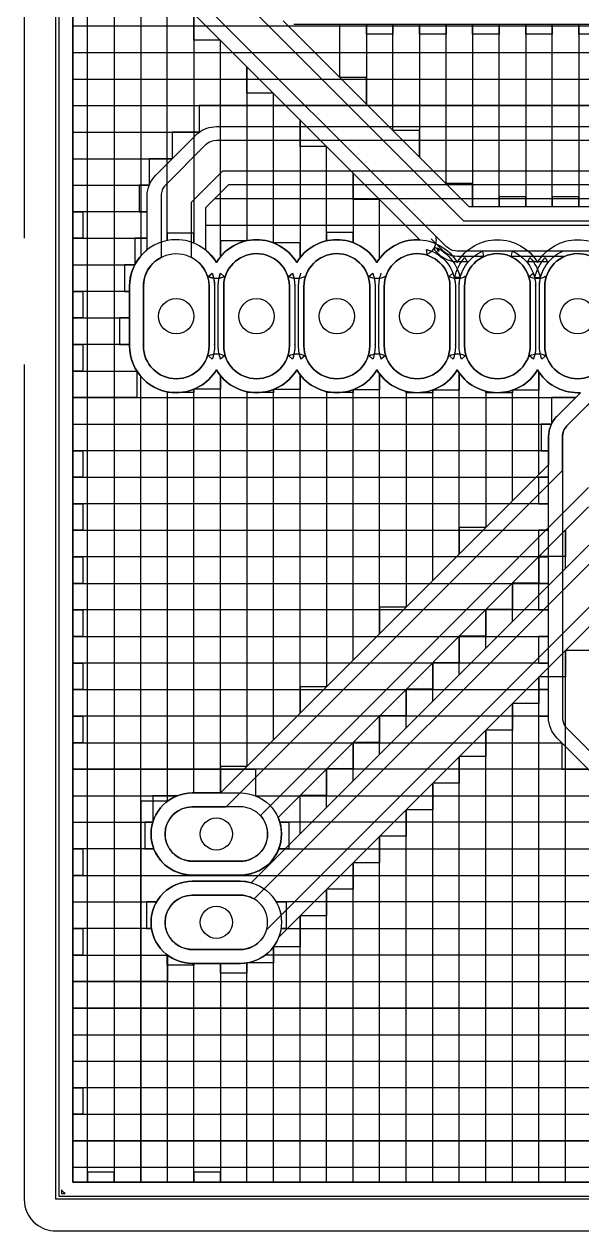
# Model space of a CAD drawing. Extents: x -29 to 3249, y -29 to 2286.
# Drawn here: x -29 to 665, y -29 to 1474 of the extents above; entities that cross this region are included whole.
import ezdxf

# ---------------------------------------------------------------- set-up
doc = ezdxf.new("R2010")
doc.units = 0
doc.header["$MEASUREMENT"] = 0
doc.layers.get('0').update_dxf_attribs({"linetype": 'CONTINUOUS'})
for name, color, linetype in [('BoardOutline', 7, 'CONTINUOUS'), ('CuttingOutside', 7, 'CONTINUOUS'), ('DrillPlated', 7, 'CONTINUOUS'), ('InsulateBottom', 7, 'CONTINUOUS'), ('InsulateTop', 7, 'CONTINUOUS')]:
    doc.layers.add(name, color=color, linetype=linetype)

# ---------------------------------------------------------------- blocks, each defined once
blk = doc.blocks.new('T2')
blk.add_circle((0, 0), 20)
blk.add_circle((0, 0), 20)
blk = doc.blocks.new('T3')
blk.add_circle((0, 0), 22)
blk.add_circle((0, 0), 22)

msp = doc.modelspace()

# ---------------------------------------------------------------- linework, layer by layer
at = {"layer": 'BoardOutline'}
msp.add_lwpolyline([(10.000001, 10.000001), (10.000001, 2247), (10.000001, 2247), (3209.199951, 2247), (3209.199951, 2247), (3209.199951, 10.000001), (3209.199951, 10.000001), (10.000001, 10.000001)], dxfattribs=at)
msp.add_lwpolyline([(10.000001, 10.000001), (10.000001, 2247), (10.000001, 2247), (3209.199951, 2247), (3209.199951, 2247), (3209.199951, 10.000001), (3209.199951, 10.000001), (10.000001, 10.000001)], dxfattribs=at)
at = {"layer": 'CuttingOutside'}
for points in [[(1530.885742, 2286.435059), (10.000001, 2286.417236), (10.000001, 2286.417236, 0.224434), (-20.433071, 2272.047119), (-20.433071, 2272.047119), (-20.433071, 2272.007813), (-20.433071, 2272.007813, 0.173802), (-29.409449, 2247.007813), (-29.409449, 2247.007813), (-29.429132, 1207.263794)], [(-29.426544, 1049.783447), (-29.409449, 10.000001), (-29.409449, 10.000001, 0.226114), (-14.842519, -20.590551), (-14.842519, -20.590551), (-14.76378, -20.629921), (-14.76378, -20.629921, 0.171791), (10.000001, -29.409449), (10.000001, -29.409449), (1530.885864, -29.429132)]]:
    msp.add_lwpolyline(points, format="xyb", dxfattribs=at)
at = {"layer": 'InsulateBottom'}
for points in [[(3205.511719, 2243.307129), (13.779527, 2243.307129), (13.779527, 2243.307129), (13.779527, 13.779527), (13.779527, 13.779527), (3205.511719, 13.779527), (3205.511719, 13.779527), (3205.511719, 2243.307129)], [(3188.189209, 2225.984375), (31.102364, 2225.984375), (31.102364, 2225.984375), (31.102364, 31.102364), (31.102364, 31.102364), (3188.189209, 31.102364), (3188.189209, 31.102364), (3188.189209, 2225.984375)], [(31.102364, 1471.653442), (920.472473, 1471.653442), (920.472473, 1471.653442), (887.40155, 1471.653442), (887.40155, 1471.653442), (887.40155, 1438.582764)], [(31.102364, 1438.582764), (887.40155, 1438.582764), (887.40155, 1438.582764), (854.33075, 1438.582764), (854.33075, 1438.582764), (854.33075, 1405.511841)], [(31.102364, 1405.511841), (854.33075, 1405.511841), (854.33075, 1405.511841), (820.66925, 1405.511841), (820.66925, 1405.511841), (820.66925, 1372.440918)], [(31.102364, 1372.440918), (820.66925, 1372.440918), (820.66925, 1372.440918), (188.779526, 1372.440918), (188.779526, 1372.440918), (188.779526, 1339.369995)], [(31.102364, 1339.369995), (188.779526, 1339.369995), (188.779526, 1339.369995), (155.118118, 1339.369995), (155.118118, 1339.369995), (155.118118, 1306.299194)], [(31.102364, 1306.299194), (155.118118, 1306.299194), (155.118118, 1306.299194), (126.377953, 1306.299194), (126.377953, 1306.299194), (126.377953, 1273.228394)], [(31.102364, 1273.228394), (126.377953, 1273.228394), (126.377953, 1273.228394), (113.779526, 1273.228394), (113.779526, 1273.228394), (113.779526, 1240.157471), (113.779526, 1240.157471), (123.818893, 1240.157471), (123.818893, 1240.157471), (31.102364, 1240.157471), (31.102364, 1240.157471), (43.700787, 1240.157471), (43.700787, 1240.157471), (43.700787, 1207.086548), (43.700787, 1207.086548), (31.102364, 1207.086548), (31.102364, 1207.086548), (123.818893, 1207.086548), (123.818893, 1207.086548), (108.267715, 1207.086548), (108.267715, 1207.086548), (108.267715, 1174.015747)], [(207.874023, 1256.692993), (912.204712, 1256.692993), (912.204712, 1256.692993), (870.86615, 1256.692993), (870.86615, 1256.692993), (870.86615, 1223.62207)], [(196.259842, 1223.62207), (870.86615, 1223.62207)], [(31.102364, 1174.015747), (108.267715, 1174.015747), (108.267715, 1174.015747), (95.669296, 1174.015747), (95.669296, 1174.015747), (95.669296, 1140.944824), (95.669296, 1140.944824), (101.771652, 1140.944824), (101.771652, 1140.944824), (31.102364, 1140.944824), (31.102364, 1140.944824), (43.700787, 1140.944824), (43.700787, 1140.944824), (43.700787, 1107.874023), (43.700787, 1107.874023), (31.102364, 1107.874023), (31.102364, 1107.874023), (101.771652, 1107.874023), (101.771652, 1107.874023), (89.173225, 1107.874023), (89.173225, 1107.874023), (89.173225, 1074.803101), (89.173225, 1074.803101), (101.771652, 1074.803101), (101.771652, 1074.803101), (31.102364, 1074.803101), (31.102364, 1074.803101), (43.700787, 1074.803101), (43.700787, 1074.803101), (43.700787, 1041.7323), (43.700787, 1041.7323), (31.102364, 1041.7323), (31.102364, 1041.7323), (110.826775, 1041.7323), (110.826775, 1041.7323), (110.826775, 1008.661438), (110.826775, 1008.661438), (31.102364, 1008.661438), (31.102364, 1008.661438), (657.480286, 1008.661438), (657.480286, 1008.661438), (627.362183, 1008.661438), (627.362183, 1008.661438), (627.362183, 975.590515)], [(31.102364, 975.590515), (627.362183, 975.590515), (627.362183, 975.590515), (614.763794, 975.590515), (614.763794, 975.590515), (614.763794, 942.519714), (614.763794, 942.519714), (623.818909, 942.519714), (623.818909, 942.519714), (31.102364, 942.519714), (31.102364, 942.519714), (43.700787, 942.519714), (43.700787, 942.519714), (43.700787, 909.448792), (43.700787, 909.448792), (31.102364, 909.448792), (31.102364, 909.448792), (623.818909, 909.448792), (623.818909, 909.448792), (611.220459, 909.448792), (611.220459, 909.448792), (611.220459, 876.377991), (611.220459, 876.377991), (623.818909, 876.377991), (623.818909, 876.377991), (31.102364, 876.377991), (31.102364, 876.377991), (43.700787, 876.377991), (43.700787, 876.377991), (43.700787, 843.307068), (43.700787, 843.307068), (31.102364, 843.307068), (31.102364, 843.307068), (623.818909, 843.307068), (623.818909, 843.307068), (611.220459, 843.307068), (611.220459, 843.307068), (611.220459, 810.236206), (611.220459, 810.236206), (623.818909, 810.236206), (623.818909, 810.236206), (31.102364, 810.236206), (31.102364, 810.236206), (43.700787, 810.236206), (43.700787, 810.236206), (43.700787, 777.165344), (43.700787, 777.165344), (31.102364, 777.165344), (31.102364, 777.165344), (623.818909, 777.165344), (623.818909, 777.165344), (611.220459, 777.165344), (611.220459, 777.165344), (611.220459, 744.094482), (611.220459, 744.094482), (623.818909, 744.094482), (623.818909, 744.094482), (31.102364, 744.094482), (31.102364, 744.094482), (43.700787, 744.094482), (43.700787, 744.094482), (43.700787, 711.023621), (43.700787, 711.023621), (31.102364, 711.023621), (31.102364, 711.023621), (623.818909, 711.023621), (623.818909, 711.023621), (611.220459, 711.023621), (611.220459, 711.023621), (611.220459, 677.952759), (611.220459, 677.952759), (623.818909, 677.952759), (623.818909, 677.952759), (31.102364, 677.952759), (31.102364, 677.952759), (43.700787, 677.952759), (43.700787, 677.952759), (43.700787, 644.881897), (43.700787, 644.881897), (31.102364, 644.881897), (31.102364, 644.881897), (623.818909, 644.881897), (623.818909, 644.881897), (611.220459, 644.881897), (611.220459, 644.881897), (611.220459, 611.811035), (611.220459, 611.811035), (623.622009, 611.811035), (623.622009, 611.811035), (31.102364, 611.811035), (31.102364, 611.811035), (43.700787, 611.811035), (43.700787, 611.811035), (43.700787, 578.740173), (43.700787, 578.740173), (31.102364, 578.740173), (31.102364, 578.740173), (640.157471, 578.740173), (640.157471, 578.740173), (640.157471, 545.669312), (640.157471, 545.669312), (673.228394, 545.669312)], [(673.228394, 545.669312), (31.102364, 545.669312), (31.102364, 545.669312), (258.661438, 545.669312), (258.661438, 545.669312), (258.661438, 512.59845)], [(31.102364, 512.59845), (161.220474, 512.59845), (161.220474, 512.59845), (130.905502, 512.59845), (130.905502, 512.59845), (130.905502, 479.527557)], [(258.661438, 512.59845), (706.299194, 512.59845), (706.299194, 512.59845), (706.299194, 479.527557), (706.299194, 479.527557), (740.551208, 479.527557), (740.551208, 479.527557), (288.976379, 479.527557), (288.976379, 479.527557), (300.196869, 479.527557), (300.196869, 479.527557), (300.196869, 446.456696), (300.196869, 446.456696), (287.598419, 446.456696), (287.598419, 446.456696), (922.440918, 446.456696)], [(31.102364, 479.527557), (130.905502, 479.527557), (130.905502, 479.527557), (121.062988, 479.527557), (121.062988, 479.527557), (121.062988, 446.456696), (121.062988, 446.456696), (132.283463, 446.456696), (132.283463, 446.456696), (31.102364, 446.456696), (31.102364, 446.456696), (43.700787, 446.456696), (43.700787, 446.456696), (43.700787, 413.385834), (43.700787, 413.385834), (31.102364, 413.385834), (31.102364, 413.385834), (955.51178, 413.385834)], [(31.102364, 380.314972), (135.43306, 380.314972), (135.43306, 380.314972), (122.834648, 380.314972), (122.834648, 380.314972), (122.834648, 347.24411), (122.834648, 347.24411), (129.330719, 347.24411), (129.330719, 347.24411), (31.102364, 347.24411), (31.102364, 347.24411), (43.700787, 347.24411), (43.700787, 347.24411), (43.700787, 314.173248), (43.700787, 314.173248), (31.102364, 314.173248), (31.102364, 314.173248), (149.015747, 314.173248), (149.015747, 314.173248), (149.015747, 281.102356), (149.015747, 281.102356), (31.102364, 281.102356), (31.102364, 281.102356), (1087.795288, 281.102356)], [(988.582703, 380.314972), (284.448822, 380.314972), (284.448822, 380.314972), (297.047241, 380.314972), (297.047241, 380.314972), (297.047241, 347.24411), (297.047241, 347.24411), (290.551178, 347.24411), (290.551178, 347.24411), (1021.653503, 347.24411)], [(1054.724487, 314.173248), (270.866119, 314.173248)], [(1120.866211, 248.031494), (31.102364, 248.031494), (31.102364, 248.031494), (1079.330688, 248.031494)], [(31.102364, 214.960632), (840.157471, 214.960632), (840.157471, 214.960632), (805.905518, 214.960632), (805.905518, 214.960632), (805.905518, 181.889755)], [(31.102364, 181.889755), (805.905518, 181.889755), (805.905518, 181.889755), (801.771667, 181.889755), (801.771667, 181.889755), (801.771667, 148.818893), (801.771667, 148.818893), (802.75592, 148.818893), (802.75592, 148.818893), (31.102364, 148.818893), (31.102364, 148.818893), (43.700787, 148.818893), (43.700787, 148.818893), (43.700787, 115.748032), (43.700787, 115.748032), (31.102364, 115.748032), (31.102364, 115.748032), (822.047241, 115.748032), (822.047241, 115.748032), (822.047241, 82.677162), (822.047241, 82.677162), (31.102364, 82.677162), (31.102364, 82.677162), (3188.189209, 82.677162)], [(3188.189209, 49.6063), (31.102364, 49.6063)]]:
    msp.add_lwpolyline(points, dxfattribs=at)
for points in [[(734.448853, 484.448822), (634.448853, 584.448792), (634.448853, 584.448792, -0.199614), (623.622009, 610.236206), (623.622009, 610.236206, -0.029743), (623.818909, 614.566956), (623.818909, 614.566956), (623.818909, 960.039368), (623.818909, 960.039368, -0.177459), (632.480286, 983.2677), (632.480286, 983.2677), (632.480286, 983.464539), (632.480286, 983.464539, -0.034569), (634.448853, 985.629883), (634.448853, 985.629883), (663.582642, 1014.763794), (663.582642, 1014.763794), (660.039368, 1014.763794), (660.039368, 1014.763794, -0.263757), (610.039368, 1043.110229), (610.039368, 1043.110229, -0.263757), (560.039368, 1014.763794), (560.039368, 1014.763794, -0.263757), (510.039368, 1043.110229), (510.039368, 1043.110229, -0.263757), (460.039368, 1014.763794), (460.039368, 1014.763794, -0.263757), (410.039368, 1043.110229), (410.039368, 1043.110229, -0.263757), (360.039368, 1014.763794), (360.039368, 1014.763794, -0.263757), (310.039368, 1043.110229), (310.039368, 1043.110229, -0.263757), (260.039368, 1014.763794), (260.039368, 1014.763794, -0.263757), (210.039368, 1043.110229), (210.039368, 1043.110229, -0.263757), (160.039368, 1014.763794), (160.039368, 1014.763794, -0.414214), (101.771652, 1073.031494), (101.771652, 1073.031494), (101.771652, 1147.047241), (101.771652, 1147.047241, -0.228914), (123.818893, 1192.716553), (123.818893, 1192.716553), (123.818893, 1260.039429), (123.818893, 1260.039429, -0.198912), (134.448822, 1285.630005), (134.448822, 1285.630005), (183.661407, 1334.842529), (183.661407, 1334.842529), (183.661407, 1335.039307), (183.661407, 1335.039307, -0.052498), (187.007874, 1337.992188), (187.007874, 1337.992188), (187.204727, 1338.188965), (187.204727, 1338.188965, -0.171684), (210.039368, 1346.259766), (210.039368, 1346.259766), (821.062988, 1346.259766)], [(910.039368, 1328.937012), (210.039368, 1328.937012), (210.039368, 1328.937012, 0.177909), (197.834641, 1324.409546), (197.834641, 1324.409546), (197.637802, 1324.212646), (197.637802, 1324.212646, 0.080716), (196.653549, 1323.425171), (196.653549, 1323.425171), (146.653549, 1273.425171), (146.653549, 1273.425171, 0.198912), (141.141739, 1260.039429), (141.141739, 1260.039429), (141.141739, 1183.2677), (141.141739, 1183.2677, 0.279438), (119.09449, 1147.047241), (119.09449, 1147.047241), (119.09449, 1073.031494), (119.09449, 1073.031494, 1), (200.984253, 1073.031494), (200.984253, 1073.031494), (200.984253, 1147.047241), (200.984253, 1147.047241, 0.049629), (200.984253, 1147.834595), (200.984253, 1147.834595), (200.984253, 1148.031494), (200.984253, 1148.031494, 0.272967), (178.937012, 1183.2677), (178.937012, 1183.2677), (178.937012, 1252.165405), (178.937012, 1252.165405), (217.913391, 1291.141724), (217.913391, 1291.141724), (902.165344, 1291.141724)], [(895.078735, 1273.818848), (225, 1273.818848), (225, 1273.818848), (196.259842, 1245.078735), (196.259842, 1245.078735), (196.259842, 1192.716553), (196.259842, 1192.716553, -0.089786), (210.039368, 1177.165283), (210.039368, 1177.165283), (210.236221, 1177.165283), (210.236221, 1177.165283, -0.262517), (260.039368, 1205.314941), (260.039368, 1205.314941, -0.263757), (310.039368, 1176.968506), (310.039368, 1176.968506, -0.263757), (360.039368, 1205.314941), (360.039368, 1205.314941, -0.263757), (410.039368, 1176.968506), (410.039368, 1176.968506, -0.263757), (460.039368, 1205.314941), (460.039368, 1205.314941, -0.263757), (510.039368, 1176.968506), (510.039368, 1176.968506, -0.263757), (560.039368, 1205.314941), (560.039368, 1205.314941, -0.263757), (610.039368, 1176.968506), (610.039368, 1176.968506, -0.263757), (660.039368, 1205.314941), (660.039368, 1205.314941, -0.263757), (710.039368, 1176.968506)], [(300.984253, 1148.031494, 0.988055), (219.094498, 1147.047241), (219.094498, 1147.047241), (219.094498, 1073.031494), (219.094498, 1073.031494, 1), (300.984253, 1073.031494), (300.984253, 1073.031494), (300.984253, 1147.047241), (300.984253, 1147.047241, 0.049629), (300.984253, 1147.834595), (300.984253, 1147.834595), (300.984253, 1148.031494)], [(400.984222, 1148.031494, 0.988055), (319.094482, 1147.047241), (319.094482, 1147.047241), (319.094482, 1073.031494), (319.094482, 1073.031494, 1), (400.984222, 1073.031494), (400.984222, 1073.031494), (400.984222, 1147.047241), (400.984222, 1147.047241, 0.049629), (400.984222, 1147.834595), (400.984222, 1147.834595), (400.984222, 1148.031494)], [(500.984253, 1148.031494, 0.988055), (419.094513, 1147.047241), (419.094513, 1147.047241), (419.094513, 1073.031494), (419.094513, 1073.031494, 1), (500.984253, 1073.031494), (500.984253, 1073.031494), (500.984253, 1147.047241), (500.984253, 1147.047241, 0.049629), (500.984253, 1147.834595), (500.984253, 1147.834595), (500.984253, 1148.031494)], [(600.984253, 1148.031494, 0.988055), (519.094482, 1147.047241), (519.094482, 1147.047241), (519.094482, 1073.031494), (519.094482, 1073.031494, 1), (600.984253, 1073.031494), (600.984253, 1073.031494), (600.984253, 1147.047241), (600.984253, 1147.047241, 0.049629), (600.984253, 1147.834595), (600.984253, 1147.834595), (600.984253, 1148.031494)], [(700.984253, 1148.031494, 0.988055), (619.094482, 1147.047241), (619.094482, 1147.047241), (619.094482, 1073.031494), (619.094482, 1073.031494, 1), (700.984253, 1073.031494), (700.984253, 1073.031494), (700.984253, 1147.047241), (700.984253, 1147.047241, 0.049628), (700.984253, 1147.834595), (700.984253, 1147.834595), (700.984253, 1148.031494)], [(204.921249, 1163.779541, -0.082501), (207.677155, 1148.228394), (207.677155, 1148.228394), (207.677155, 1148.818848), (207.677155, 1148.818848, -0.041451), (207.677155, 1147.047241), (207.677155, 1147.047241), (207.677155, 1074.212646), (207.677155, 1074.212646), (207.677155, 1074.803101), (207.677155, 1074.803101, -0.041451), (207.677155, 1073.031494), (207.677155, 1073.031494, -0.088838), (204.921249, 1056.496094), (204.921249, 1056.496094), (200.196838, 1060.629883), (200.196838, 1060.629883, -0.128667), (210.039368, 1063.188965), (210.039368, 1063.188965, -0.128687), (220.078751, 1060.629883), (220.078751, 1060.629883), (215.35434, 1056.496094), (215.35434, 1056.496094, -0.088837), (212.401566, 1073.031494), (212.401566, 1073.031494), (212.401566, 1147.047241), (212.401566, 1147.047241, -0.088839), (214.960632, 1163.582642), (214.960632, 1163.582642), (219.685043, 1159.448853), (219.685043, 1159.448853, -0.123106), (210.039368, 1157.086548), (210.039368, 1157.086548), (209.842529, 1157.086548), (209.842529, 1157.086548), (207.086609, 1157.283447), (207.086609, 1157.283447), (206.692917, 1157.283447), (206.692917, 1157.283447, -0.086494), (200.196838, 1159.64563)], [(320.078735, 1159.448853, -0.128687), (310.039368, 1156.889771), (310.039368, 1156.889771, -0.132995), (299.803162, 1159.448853), (299.803162, 1159.448853), (304.724396, 1163.582642), (304.724396, 1163.582642, -0.080521), (307.677155, 1148.425293), (307.677155, 1148.425293), (307.677155, 1148.818848), (307.677155, 1148.818848, -0.041451), (307.677155, 1147.047241), (307.677155, 1147.047241), (307.677155, 1074.212646), (307.677155, 1074.212646), (307.677155, 1074.803101), (307.677155, 1074.803101, -0.041451), (307.677155, 1073.031494), (307.677155, 1073.031494, -0.088838), (304.921265, 1056.496094), (304.921265, 1056.496094), (300.196869, 1060.629883), (300.196869, 1060.629883, -0.128667), (310.039368, 1063.188965), (310.039368, 1063.188965, -0.128687), (320.078735, 1060.629883), (320.078735, 1060.629883), (315.35434, 1056.496094), (315.35434, 1056.496094, -0.088837), (312.40155, 1073.031494), (312.40155, 1073.031494), (312.40155, 1147.047241), (312.40155, 1147.047241, -0.088837), (315.35434, 1163.582642)], [(420.078735, 1159.448853, -0.128687), (410.039368, 1156.889771), (410.039368, 1156.889771, -0.132995), (399.803131, 1159.448853), (399.803131, 1159.448853), (404.724426, 1163.582642), (404.724426, 1163.582642, -0.088837), (407.677185, 1147.047241), (407.677185, 1147.047241), (407.677185, 1074.212646), (407.677185, 1074.212646), (407.677185, 1074.803101), (407.677185, 1074.803101, -0.041451), (407.677185, 1073.031494), (407.677185, 1073.031494, -0.088838), (404.921265, 1056.496094), (404.921265, 1056.496094), (400.196869, 1060.629883), (400.196869, 1060.629883, -0.128667), (410.039368, 1063.188965), (410.039368, 1063.188965, -0.128687), (420.078735, 1060.629883), (420.078735, 1060.629883), (415.354309, 1056.496094), (415.354309, 1056.496094, -0.088837), (412.401581, 1073.031494), (412.401581, 1073.031494), (412.401581, 1147.047241), (412.401581, 1147.047241, -0.088837), (415.354309, 1163.582642)], [(520.078735, 1159.448853, -0.128687), (510.039368, 1156.889771), (510.039368, 1156.889771, -0.132995), (499.803131, 1159.448853), (499.803131, 1159.448853), (504.724396, 1163.582642), (504.724396, 1163.582642, -0.080521), (507.677185, 1148.425293), (507.677185, 1148.425293), (507.677185, 1148.818848), (507.677185, 1148.818848, -0.041451), (507.677185, 1147.047241), (507.677185, 1147.047241), (507.677185, 1073.031494), (507.677185, 1073.031494, -0.088838), (504.921265, 1056.496094), (504.921265, 1056.496094), (500.196869, 1060.629883), (500.196869, 1060.629883, -0.128667), (510.039368, 1063.188965), (510.039368, 1063.188965, -0.128687), (520.078735, 1060.629883), (520.078735, 1060.629883), (515.354309, 1056.496094), (515.354309, 1056.496094, -0.088837), (512.40155, 1073.031494), (512.40155, 1073.031494), (512.40155, 1147.047241), (512.40155, 1147.047241, -0.088837), (515.354309, 1163.582642)], [(620.078735, 1159.448853, -0.128687), (610.039368, 1156.889771), (610.039368, 1156.889771, -0.132995), (599.803162, 1159.448853), (599.803162, 1159.448853), (604.724365, 1163.582642), (604.724365, 1163.582642, -0.080521), (607.677185, 1148.425293), (607.677185, 1148.425293), (607.677185, 1148.818848), (607.677185, 1148.818848, -0.041451), (607.677185, 1147.047241), (607.677185, 1147.047241), (607.677185, 1073.031494), (607.677185, 1073.031494, -0.088838), (604.921265, 1056.496094), (604.921265, 1056.496094), (600.196838, 1060.629883), (600.196838, 1060.629883, -0.128667), (610.039368, 1063.188965), (610.039368, 1063.188965, -0.128687), (620.078735, 1060.629883), (620.078735, 1060.629883), (615.354309, 1056.496094), (615.354309, 1056.496094, -0.088837), (612.40155, 1073.031494), (612.40155, 1073.031494), (612.40155, 1147.047241), (612.40155, 1147.047241, -0.088837), (615.354309, 1163.582642)], [(725, 1051.771606), (646.653564, 973.425171), (646.653564, 973.425171, 0.035576), (646.259827, 973.031555), (646.259827, 973.031555), (646.259827, 972.834656), (646.259827, 972.834656, 0.189328), (641.141724, 960.039368), (641.141724, 960.039368), (641.141724, 612.795288), (641.141724, 612.795288, 0.232975), (646.456665, 596.850403), (646.456665, 596.850403), (746.653564, 496.653534)], [(239.960632, 516.141724, -0.414214), (291.141754, 464.960632), (291.141754, 464.960632, -0.414214), (239.960632, 413.779541), (239.960632, 413.779541), (179.921249, 413.779541), (179.921249, 413.779541, -0.414214), (128.740158, 464.960632), (128.740158, 464.960632, -0.414214), (179.921249, 516.141724), (179.921249, 516.141724), (239.960632, 516.141724)], [(273.818909, 464.960632, 0.414214), (239.960632, 498.818909), (239.960632, 498.818909), (179.921249, 498.818909), (179.921249, 498.818909, 0.946147), (176.181091, 431.299225), (176.181091, 431.299225), (179.921249, 431.102356), (179.921249, 431.102356), (239.960632, 431.102356), (239.960632, 431.102356, 0.414214), (273.818909, 464.960632)], [(239.960632, 406.102356, -0.414214), (291.141754, 354.921265), (291.141754, 354.921265, -0.388503), (244.488174, 303.937012), (244.488174, 303.937012), (239.960632, 303.740143), (239.960632, 303.740143), (179.921249, 303.740143), (179.921249, 303.740143, -0.414214), (128.740158, 354.921265), (128.740158, 354.921265, -0.414214), (179.921249, 406.102356), (179.921249, 406.102356), (239.960632, 406.102356)], [(273.818909, 354.921265, 0.414214), (239.960632, 388.779541), (239.960632, 388.779541), (179.921249, 388.779541), (179.921249, 388.779541, 0.946147), (176.181091, 321.259827), (176.181091, 321.259827), (179.921249, 321.063019), (179.921249, 321.063019), (239.960632, 321.063019), (239.960632, 321.063019, 0.414214), (273.818909, 354.921265)], [(17.125984, 21.850393), (17.125984, 17.125984), (17.125984, 17.125984), (21.850393, 17.125984), (21.850393, 17.125984, -0.100664), (17.125984, 21.850393)]]:
    msp.add_lwpolyline(points, format="xyb", dxfattribs=at)
at = {"layer": 'InsulateTop'}
for points in [[(3205.511719, 2243.307129), (13.779527, 2243.307129), (13.779527, 2243.307129), (13.779527, 13.779527), (13.779527, 13.779527), (3205.511719, 13.779527), (3205.511719, 13.779527), (3205.511719, 2243.307129)], [(31.102364, 2225.984375), (3188.189209, 2225.984375), (3188.189209, 2225.984375), (3188.189209, 31.102364), (3188.189209, 31.102364), (31.102364, 31.102364), (31.102364, 31.102364), (31.102364, 2225.984375)], [(82.677162, 2225.984375), (82.677162, 31.102364), (82.677162, 31.102364), (82.677162, 43.700787), (82.677162, 43.700787), (49.6063, 43.700787), (49.6063, 43.700787), (49.6063, 31.102364), (49.6063, 31.102364), (49.6063, 2225.984375)], [(115.748032, 1535.236328), (115.748032, 1184.842529)], [(181.889755, 1487.007813), (181.889755, 1200.984253), (181.889755, 1200.984253), (181.889755, 1213.582642), (181.889755, 1213.582642), (148.818893, 1213.582642), (148.818893, 1213.582642), (148.818893, 1204.133911), (148.818893, 1204.133911), (148.818893, 1515.944824)], [(281.102356, 1201.37793), (281.102356, 1387.795288), (281.102356, 1387.795288), (248.031494, 1387.795288), (248.031494, 1387.795288), (248.031494, 1420.866211), (248.031494, 1420.866211), (248.031494, 1204.133911), (248.031494, 1204.133911), (214.960632, 1204.133911), (214.960632, 1204.133911), (214.960632, 1184.055176), (214.960632, 1184.055176), (214.960632, 1453.93689), (214.960632, 1453.93689), (181.889755, 1453.93689), (181.889755, 1453.93689), (181.889755, 1487.007813)], [(823.818909, 1246.259766), (525, 1246.259766), (525, 1246.259766), (293.307098, 1477.952759)], [(306.496063, 1474.015625), (310.039368, 1473.818848), (310.039368, 1473.818848), (845.078735, 1473.818848)], [(429.921265, 1341.338623), (429.921265, 1473.818848), (429.921265, 1473.818848), (429.921265, 1461.220459), (429.921265, 1461.220459), (396.850403, 1461.220459), (396.850403, 1461.220459), (396.850403, 1473.818848), (396.850403, 1473.818848), (396.850403, 1374.409424), (396.850403, 1374.409424), (396.850403, 1407.480347), (396.850403, 1407.480347), (363.77951, 1407.480347)], [(363.77951, 1407.480347), (363.77951, 1473.818848)], [(496.062988, 1275.196777), (496.062988, 1473.818848), (496.062988, 1473.818848), (496.062988, 1461.220459), (496.062988, 1461.220459), (462.992126, 1461.220459), (462.992126, 1461.220459), (462.992126, 1473.818848), (462.992126, 1473.818848), (462.992126, 1308.2677), (462.992126, 1308.2677), (462.992126, 1341.338623), (462.992126, 1341.338623), (429.921265, 1341.338623)], [(694.48822, 1461.220459), (661.417297, 1461.220459), (661.417297, 1461.220459), (661.417297, 1473.818848), (661.417297, 1473.818848), (661.417297, 1246.259766), (661.417297, 1246.259766), (661.417297, 1258.858276), (661.417297, 1258.858276), (628.346497, 1258.858276), (628.346497, 1258.858276), (628.346497, 1246.259766), (628.346497, 1246.259766), (628.346497, 1473.818848), (628.346497, 1473.818848), (628.346497, 1461.220459), (628.346497, 1461.220459), (595.275574, 1461.220459), (595.275574, 1461.220459), (595.275574, 1473.818848), (595.275574, 1473.818848), (595.275574, 1246.259766), (595.275574, 1246.259766), (595.275574, 1258.858276), (595.275574, 1258.858276), (562.204712, 1258.858276), (562.204712, 1258.858276), (562.204712, 1246.259766), (562.204712, 1246.259766), (562.204712, 1473.818848), (562.204712, 1473.818848), (562.204712, 1461.220459), (562.204712, 1461.220459), (529.13385, 1461.220459), (529.13385, 1461.220459), (529.13385, 1473.818848), (529.13385, 1473.818848), (529.13385, 1246.259766), (529.13385, 1246.259766), (529.13385, 1275.196777), (529.13385, 1275.196777), (496.062988, 1275.196777)], [(413.385834, 1181.889771), (413.385834, 1255.511841), (413.385834, 1255.511841), (380.314972, 1255.511841), (380.314972, 1255.511841), (380.314972, 1288.582642), (380.314972, 1288.582642), (380.314972, 1201.771729), (380.314972, 1201.771729), (380.314972, 1214.370117), (380.314972, 1214.370117), (347.24411, 1214.370117), (347.24411, 1214.370117), (347.24411, 1203.937012), (347.24411, 1203.937012), (347.24411, 1321.653564), (347.24411, 1321.653564), (314.173248, 1321.653564), (314.173248, 1321.653564), (314.173248, 1354.724365), (314.173248, 1354.724365), (314.173248, 1183.070923), (314.173248, 1183.070923), (314.173248, 1201.37793), (314.173248, 1201.37793), (281.102356, 1201.37793)], [(479.527557, 780.708618), (479.527557, 1018.110229), (479.527557, 1018.110229), (479.527557, 1014.763794), (479.527557, 1014.763794), (446.456696, 1014.763794), (446.456696, 1014.763794), (446.456696, 1016.338623), (446.456696, 1016.338623), (446.456696, 747.637817), (446.456696, 747.637817), (413.385834, 747.637817), (413.385834, 747.637817), (413.385834, 714.566956), (413.385834, 714.566956), (413.385834, 1038.188965), (413.385834, 1038.188965), (413.385834, 1018.307068), (413.385834, 1018.307068), (380.314972, 1018.307068)], [(578.740173, 879.921265), (578.740173, 1017.91333), (578.740173, 1017.91333), (578.740173, 1014.763794), (578.740173, 1014.763794), (545.669312, 1014.763794), (545.669312, 1014.763794), (545.669312, 1016.535461), (545.669312, 1016.535461), (545.669312, 846.850342), (545.669312, 846.850342), (512.59845, 846.850342), (512.59845, 846.850342), (512.59845, 813.779541), (512.59845, 813.779541), (512.59845, 1039.173218), (512.59845, 1039.173218), (512.59845, 1018.110229), (512.59845, 1018.110229), (479.527557, 1018.110229)], [(611.811035, 912.992065), (611.811035, 1040.35437), (611.811035, 1040.35437), (611.811035, 1017.91333), (611.811035, 1017.91333), (578.740173, 1017.91333)], [(181.889755, 516.141724), (181.889755, 1019.094543), (181.889755, 1019.094543), (181.889755, 1014.960632), (181.889755, 1014.960632), (148.818893, 1014.960632), (148.818893, 1014.960632), (148.818893, 1015.944885), (148.818893, 1015.944885), (148.818893, 505.708679), (148.818893, 505.708679), (115.748032, 505.708679), (115.748032, 505.708679), (115.748032, 31.102364), (115.748032, 31.102364), (115.748032, 1035.236206)], [(281.102356, 582.283508), (281.102356, 1018.700806), (281.102356, 1018.700806), (281.102356, 1014.960632), (281.102356, 1014.960632), (248.031494, 1014.960632), (248.031494, 1014.960632), (248.031494, 1015.944885), (248.031494, 1015.944885), (248.031494, 549.212585), (248.031494, 549.212585), (214.960632, 549.212585), (214.960632, 549.212585), (214.960632, 516.141724), (214.960632, 516.141724), (214.960632, 1036.02356), (214.960632, 1036.02356), (214.960632, 1019.094543), (214.960632, 1019.094543), (181.889755, 1019.094543)], [(380.314972, 681.496033), (380.314972, 1018.307068), (380.314972, 1018.307068), (380.314972, 1014.960632), (380.314972, 1014.960632), (347.24411, 1014.960632), (347.24411, 1014.960632), (347.24411, 1016.141724), (347.24411, 1016.141724), (347.24411, 648.425232), (347.24411, 648.425232), (314.173248, 648.425232), (314.173248, 648.425232), (314.173248, 615.354309), (314.173248, 615.354309), (314.173248, 1037.007935), (314.173248, 1037.007935), (314.173248, 1018.700806), (314.173248, 1018.700806), (281.102356, 1018.700806)], [(644.881897, 796.062988), (644.881897, 843.700806), (644.881897, 843.700806), (644.881897, 810.629944), (644.881897, 810.629944), (611.811035, 810.629944)], [(611.811035, 762.992126), (611.811035, 810.629944), (611.811035, 810.629944), (611.811035, 777.559082), (611.811035, 777.559082), (578.740173, 777.559082)], [(578.740173, 729.921265), (578.740173, 777.559082), (578.740173, 777.559082), (578.740173, 744.48822), (578.740173, 744.48822), (545.669312, 744.48822)], [(545.669312, 696.850403), (545.669312, 744.48822), (545.669312, 744.48822), (545.669312, 711.417297), (545.669312, 711.417297), (512.59845, 711.417297)], [(512.59845, 663.779541), (512.59845, 711.417297), (512.59845, 711.417297), (512.59845, 678.346497), (512.59845, 678.346497), (479.527557, 678.346497)], [(644.881897, 31.102364), (644.881897, 693.700745), (644.881897, 693.700745), (644.881897, 660.629944), (644.881897, 660.629944), (611.811035, 660.629944)], [(677.952759, 693.700745), (644.881897, 693.700745)], [(479.527557, 630.708679), (479.527557, 678.346497), (479.527557, 678.346497), (479.527557, 645.275574), (479.527557, 645.275574), (446.456696, 645.275574)], [(611.811035, 31.102364), (611.811035, 660.629944), (611.811035, 660.629944), (611.811035, 627.559021), (611.811035, 627.559021), (578.740173, 627.559021)], [(446.456696, 597.637817), (446.456696, 645.275574), (446.456696, 645.275574), (446.456696, 612.204712), (446.456696, 612.204712), (413.385834, 612.204712)], [(578.740173, 31.102364), (578.740173, 627.559021), (578.740173, 627.559021), (578.740173, 594.48822), (578.740173, 594.48822), (545.669312, 594.48822)], [(413.385834, 564.566956), (413.385834, 612.204712), (413.385834, 612.204712), (413.385834, 579.13385), (413.385834, 579.13385), (380.314972, 579.13385)], [(545.669312, 31.102364), (545.669312, 594.48822), (545.669312, 594.48822), (545.669312, 561.417297), (545.669312, 561.417297), (512.59845, 561.417297)], [(380.314972, 531.496094), (380.314972, 579.13385), (380.314972, 579.13385), (380.314972, 546.062988), (380.314972, 546.062988), (347.24411, 546.062988)], [(512.59845, 31.102364), (512.59845, 561.417297), (512.59845, 561.417297), (512.59845, 528.346436), (512.59845, 528.346436), (479.527557, 528.346436)], [(347.24411, 498.425171), (347.24411, 546.062988), (347.24411, 546.062988), (347.24411, 512.992126), (347.24411, 512.992126), (314.173248, 512.992126)], [(479.527557, 31.102364), (479.527557, 528.346436), (479.527557, 528.346436), (479.527557, 495.275574), (479.527557, 495.275574), (446.456696, 495.275574)], [(314.173248, 465.354309), (314.173248, 512.992126)], [(446.456696, 31.102364), (446.456696, 495.275574), (446.456696, 495.275574), (446.456696, 462.204712), (446.456696, 462.204712), (413.385834, 462.204712)], [(413.385834, 31.102364), (413.385834, 462.204712), (413.385834, 462.204712), (413.385834, 429.13385), (413.385834, 429.13385), (380.314972, 429.13385)], [(380.314972, 31.102364), (380.314972, 429.13385), (380.314972, 429.13385), (380.314972, 396.062988), (380.314972, 396.062988), (347.24411, 396.062988)], [(347.24411, 31.102364), (347.24411, 396.062988), (347.24411, 396.062988), (347.24411, 362.992126), (347.24411, 362.992126), (314.173248, 362.992126)], [(314.173248, 31.102364), (314.173248, 362.992126), (314.173248, 362.992126), (314.173248, 324.409454), (314.173248, 324.409454), (281.102356, 324.409454)], [(281.102356, 31.102364), (281.102356, 324.409454), (281.102356, 324.409454), (281.102356, 304.330719), (281.102356, 304.330719), (248.031494, 304.330719)], [(248.031494, 31.102364), (248.031494, 304.330719), (248.031494, 304.330719), (248.031494, 291.7323), (248.031494, 291.7323), (214.960632, 291.7323), (214.960632, 291.7323), (214.960632, 303.740143), (214.960632, 303.740143), (214.960632, 31.102364), (214.960632, 31.102364), (214.960632, 43.700787), (214.960632, 43.700787), (181.889755, 43.700787), (181.889755, 43.700787), (181.889755, 31.102364), (181.889755, 31.102364), (181.889755, 303.740143), (181.889755, 303.740143), (181.889755, 301.771637), (181.889755, 301.771637), (148.818893, 301.771637), (148.818893, 301.771637), (148.818893, 314.370056), (148.818893, 314.370056), (148.818893, 31.102364)]]:
    msp.add_lwpolyline(points, dxfattribs=at)
for points in [[(195.078735, 1551.771606), (517.913391, 1228.937012), (517.913391, 1228.937012), (841.141724, 1228.937012), (841.141724, 1228.937012), (841.141724, 1345.275635), (841.141724, 1345.275635), (840.944885, 1345.472534), (840.944885, 1345.472534, -0.622234), (860.039368, 1383.858276), (860.039368, 1383.858276, -0.616273), (879.13385, 1345.669312), (879.13385, 1345.669312), (878.937012, 1345.472534), (878.937012, 1345.472534), (878.937012, 1228.937012), (878.937012, 1228.937012), (895.472473, 1228.937012), (895.472473, 1228.937012, -0.621333), (933.858276, 1210.039307)], [(933.858276, 1210.039307, -0.625983), (895.275635, 1191.141724), (895.275635, 1191.141724), (510.039368, 1191.141724), (510.039368, 1191.141724), (507.480316, 1191.338623), (507.480316, 1191.338623, -0.150468), (497.440948, 1196.062988), (497.440948, 1196.062988), (497.047272, 1196.259888), (497.047272, 1196.259888, -0.03558), (496.653534, 1196.653564), (496.653534, 1196.653564), (161.220474, 1532.08667)], [(153.937012, 1514.960571), (463.582672, 1205.314941), (463.582672, 1205.314941), (460.039368, 1205.314941), (460.039368, 1205.314941, 0.263757), (410.039368, 1176.968506), (410.039368, 1176.968506, 0.263757), (360.039368, 1205.314941), (360.039368, 1205.314941, 0.263757), (310.039368, 1176.968506), (310.039368, 1176.968506, 0.263757), (260.039368, 1205.314941), (260.039368, 1205.314941, 0.263757), (210.039368, 1176.968506), (210.039368, 1176.968506, 0.263757), (160.039368, 1205.314941), (160.039368, 1205.314941, 0.414214), (101.771652, 1147.047241), (101.771652, 1147.047241), (101.771652, 1073.031494), (101.771652, 1073.031494, 0.414214), (160.039368, 1014.763794), (160.039368, 1014.763794, 0.263757), (210.039368, 1043.110229), (210.039368, 1043.110229, 0.263757), (260.039368, 1014.763794), (260.039368, 1014.763794, 0.263757), (310.039368, 1043.110229), (310.039368, 1043.110229, 0.263757), (360.039368, 1014.763794), (360.039368, 1014.763794, 0.263757), (410.039368, 1043.110229), (410.039368, 1043.110229, 0.263757), (460.039368, 1014.763794), (460.039368, 1014.763794, 0.263757), (510.039368, 1043.110229), (510.039368, 1043.110229, 0.263757), (560.039368, 1014.763794), (560.039368, 1014.763794, 0.263757), (610.039368, 1043.110229), (610.039368, 1043.110229, 0.263757), (660.039368, 1014.763794), (660.039368, 1014.763794), (663.582642, 1014.763794), (663.582642, 1014.763794), (634.448853, 985.629883), (634.448853, 985.629883, 0.198912), (623.818909, 960.039368), (623.818909, 960.039368), (623.818909, 925), (623.818909, 925), (214.960632, 516.141724), (214.960632, 516.141724), (179.921249, 516.141724), (179.921249, 516.141724, 0.414214), (128.740158, 464.960632), (128.740158, 464.960632, 0.388503), (175.393707, 413.976379), (175.393707, 413.976379), (179.921249, 413.779541), (179.921249, 413.779541), (239.960632, 413.779541), (239.960632, 413.779541), (244.488174, 413.976379), (244.488174, 413.976379, 0.388603), (291.141754, 464.960632), (291.141754, 464.960632, 0.104211), (286.811005, 485.629913), (286.811005, 485.629913), (673.622009, 872.440918)], [(483.267731, 1209.251953, -0.049389), (483.661407, 1205.314941), (483.661407, 1205.314941, -0.11733), (481.644501, 1196.192139), (481.644501, 1196.192139), (487.598419, 1193.307007), (487.598419, 1193.307007, -0.024491), (486.417328, 1190.748047), (486.417328, 1190.748047), (485.039368, 1195.275635), (485.039368, 1195.275635, -0.224325), (513.582703, 1158.2677), (513.582703, 1158.2677), (506.889771, 1158.2677), (506.889771, 1158.2677, -0.131628), (519.685059, 1183.2677), (519.685059, 1183.2677), (522.24408, 1177.755859), (522.24408, 1177.755859), (509.448822, 1177.755859), (509.448822, 1177.755859), (506.102356, 1177.952759), (506.102356, 1177.952759, -0.152909), (488.188995, 1186.220459), (488.188995, 1186.220459), (487.992126, 1186.417358), (487.992126, 1186.417358, -0.020089), (487.007874, 1187.401611), (487.007874, 1187.401611), (482.086639, 1192.125977), (482.086639, 1192.125977), (481.644501, 1196.192139), (481.644501, 1196.192139, -0.163612), (472.637817, 1187.007935), (472.637817, 1187.007935), (471.850403, 1193.110229), (471.850403, 1193.110229, -0.334407), (507.677185, 1148.228394), (507.677185, 1148.228394), (507.677185, 1148.818848), (507.677185, 1148.818848, -0.041451), (507.677185, 1147.047241), (507.677185, 1147.047241), (507.677185, 1074.212646), (507.677185, 1074.212646), (507.677185, 1074.803101), (507.677185, 1074.803101, -0.041451), (507.677185, 1073.031494), (507.677185, 1073.031494, -0.088838), (504.921265, 1056.496094), (504.921265, 1056.496094), (500.196869, 1060.629883), (500.196869, 1060.629883, -0.128667), (510.039368, 1063.188965), (510.039368, 1063.188965, -0.128687), (520.078735, 1060.629883), (520.078735, 1060.629883), (515.354309, 1056.496094), (515.354309, 1056.496094, -0.088837), (512.40155, 1073.031494), (512.40155, 1073.031494), (512.40155, 1147.047241), (512.40155, 1147.047241, -0.300612), (541.338562, 1190.944824), (541.338562, 1190.944824), (542.716553, 1184.44873), (542.716553, 1184.44873), (509.842529, 1184.44873), (509.842529, 1184.44873), (506.889771, 1184.64563), (506.889771, 1184.64563, -0.151621), (492.716553, 1191.141724), (492.716553, 1191.141724, -0.026263), (491.929138, 1191.929199), (491.929138, 1191.929199), (477.559052, 1206.299194)], [(200.984253, 1148.031494), (200.984253, 1147.834595), (200.984253, 1147.834595, -0.049629), (200.984253, 1147.047241), (200.984253, 1147.047241), (200.984253, 1073.031494), (200.984253, 1073.031494, -1), (119.09449, 1073.031494), (119.09449, 1073.031494), (119.09449, 1147.047241), (119.09449, 1147.047241, -0.988055), (200.984253, 1148.031494)], [(300.984253, 1148.031494), (300.984253, 1147.834595), (300.984253, 1147.834595, -0.049629), (300.984253, 1147.047241), (300.984253, 1147.047241), (300.984253, 1073.031494), (300.984253, 1073.031494, -1), (219.094498, 1073.031494), (219.094498, 1073.031494), (219.094498, 1147.047241), (219.094498, 1147.047241, -0.988055), (300.984253, 1148.031494)], [(400.984222, 1148.031494), (400.984222, 1147.834595), (400.984222, 1147.834595, -0.049629), (400.984222, 1147.047241), (400.984222, 1147.047241), (400.984222, 1073.031494), (400.984222, 1073.031494, -1), (319.094482, 1073.031494), (319.094482, 1073.031494), (319.094482, 1147.047241), (319.094482, 1147.047241, -0.988055), (400.984222, 1148.031494)], [(500.984253, 1148.031494), (500.984253, 1147.834595), (500.984253, 1147.834595, -0.049629), (500.984253, 1147.047241), (500.984253, 1147.047241), (500.984253, 1073.031494), (500.984253, 1073.031494, -1), (419.094513, 1073.031494), (419.094513, 1073.031494), (419.094513, 1147.047241), (419.094513, 1147.047241, -0.988055), (500.984253, 1148.031494)], [(600.984253, 1148.031494), (600.984253, 1147.834595), (600.984253, 1147.834595, -0.049629), (600.984253, 1147.047241), (600.984253, 1147.047241), (600.984253, 1073.031494), (600.984253, 1073.031494, -1), (519.094482, 1073.031494), (519.094482, 1073.031494), (519.094482, 1147.047241), (519.094482, 1147.047241, -0.988055), (600.984253, 1148.031494)], [(642.716553, 1184.44873), (577.362183, 1184.44873), (577.362183, 1184.44873), (578.740173, 1190.944824), (578.740173, 1190.944824, -0.239434), (606.44397, 1157.816284), (606.44397, 1157.816284), (606.692932, 1157.874023), (606.692932, 1157.874023, -0.133622), (619.684998, 1183.2677), (619.684998, 1183.2677), (622.244141, 1177.755859), (622.244141, 1177.755859), (597.834656, 1177.755859), (597.834656, 1177.755859), (600.393738, 1183.2677), (600.393738, 1183.2677, -0.133622), (613.385864, 1157.874023), (613.385864, 1157.874023), (606.692932, 1157.874023), (606.692932, 1157.874023), (606.44397, 1157.816284), (606.44397, 1157.816284, -0.05707), (607.677185, 1147.047241), (607.677185, 1147.047241), (607.677185, 1073.031494), (607.677185, 1073.031494, -0.088838), (604.921265, 1056.496094), (604.921265, 1056.496094), (600.196838, 1060.629883), (600.196838, 1060.629883, -0.128667), (610.039368, 1063.188965), (610.039368, 1063.188965, -0.128687), (620.078735, 1060.629883), (620.078735, 1060.629883), (615.354309, 1056.496094), (615.354309, 1056.496094, -0.088837), (612.40155, 1073.031494), (612.40155, 1073.031494), (612.40155, 1147.047241), (612.40155, 1147.047241, -0.300612), (641.338562, 1190.944824)], [(700.984253, 1148.031494), (700.984253, 1147.834595), (700.984253, 1147.834595, -0.049628), (700.984253, 1147.047241), (700.984253, 1147.047241), (700.984253, 1073.031494), (700.984253, 1073.031494, -1), (619.094482, 1073.031494), (619.094482, 1073.031494), (619.094482, 1147.047241), (619.094482, 1147.047241, -0.988055), (700.984253, 1148.031494)], [(220.078751, 1159.448853, -0.128687), (210.039368, 1156.889771), (210.039368, 1156.889771, -0.132995), (199.803162, 1159.448853), (199.803162, 1159.448853), (204.724411, 1163.582642), (204.724411, 1163.582642, -0.080521), (207.677155, 1148.425293), (207.677155, 1148.425293), (207.677155, 1148.818848), (207.677155, 1148.818848, -0.041451), (207.677155, 1147.047241), (207.677155, 1147.047241), (207.677155, 1074.212646), (207.677155, 1074.212646), (207.677155, 1074.803101), (207.677155, 1074.803101, -0.041451), (207.677155, 1073.031494), (207.677155, 1073.031494, -0.088838), (204.921249, 1056.496094), (204.921249, 1056.496094), (200.196838, 1060.629883), (200.196838, 1060.629883, -0.128667), (210.039368, 1063.188965), (210.039368, 1063.188965, -0.128687), (220.078751, 1060.629883), (220.078751, 1060.629883), (215.35434, 1056.496094), (215.35434, 1056.496094, -0.088837), (212.401566, 1073.031494), (212.401566, 1073.031494), (212.401566, 1147.047241), (212.401566, 1147.047241, -0.088837), (215.35434, 1163.582642)], [(320.078735, 1159.448853, -0.128687), (310.039368, 1156.889771), (310.039368, 1156.889771, -0.132995), (299.803162, 1159.448853), (299.803162, 1159.448853), (304.724396, 1163.582642), (304.724396, 1163.582642, -0.088837), (307.677155, 1147.047241), (307.677155, 1147.047241), (307.677155, 1074.212646), (307.677155, 1074.212646), (307.677155, 1074.803101), (307.677155, 1074.803101, -0.041451), (307.677155, 1073.031494), (307.677155, 1073.031494, -0.088838), (304.921265, 1056.496094), (304.921265, 1056.496094), (300.196869, 1060.629883), (300.196869, 1060.629883, -0.128667), (310.039368, 1063.188965), (310.039368, 1063.188965, -0.128687), (320.078735, 1060.629883), (320.078735, 1060.629883), (315.35434, 1056.496094), (315.35434, 1056.496094, -0.088837), (312.40155, 1073.031494), (312.40155, 1073.031494), (312.40155, 1147.047241), (312.40155, 1147.047241, -0.088837), (315.35434, 1163.582642)], [(420.078735, 1159.448853, -0.128687), (410.039368, 1156.889771), (410.039368, 1156.889771, -0.132995), (399.803131, 1159.448853), (399.803131, 1159.448853), (404.724426, 1163.582642), (404.724426, 1163.582642, -0.088837), (407.677185, 1147.047241), (407.677185, 1147.047241), (407.677185, 1074.212646), (407.677185, 1074.212646), (407.677185, 1074.803101), (407.677185, 1074.803101, -0.041451), (407.677185, 1073.031494), (407.677185, 1073.031494, -0.088838), (404.921265, 1056.496094), (404.921265, 1056.496094), (400.196869, 1060.629883), (400.196869, 1060.629883, -0.128667), (410.039368, 1063.188965), (410.039368, 1063.188965, -0.128687), (420.078735, 1060.629883), (420.078735, 1060.629883), (415.354309, 1056.496094), (415.354309, 1056.496094, -0.088837), (412.401581, 1073.031494), (412.401581, 1073.031494), (412.401581, 1147.047241), (412.401581, 1147.047241, -0.088837), (415.354309, 1163.582642)], [(673.425171, 896.653564), (264.763794, 487.992126), (264.763794, 487.992126, -0.654909), (239.960632, 431.102356), (239.960632, 431.102356), (179.921249, 431.102356), (179.921249, 431.102356, -1), (179.921249, 498.818909), (179.921249, 498.818909), (222.047241, 498.818909), (222.047241, 498.818909), (641.141724, 917.913391), (641.141724, 917.913391), (641.141724, 960.039368), (641.141724, 960.039368, -0.198913), (646.653564, 973.425171), (646.653564, 973.425171), (696.653564, 1023.425171)], [(673.818909, 825), (253.149612, 404.330719), (253.149612, 404.330719, 0.065361), (239.960632, 406.102356), (239.960632, 406.102356), (179.921249, 406.102356), (179.921249, 406.102356, 0.414214), (128.740158, 354.921265), (128.740158, 354.921265, 0.414214), (179.921249, 303.740143), (179.921249, 303.740143), (239.960632, 303.740143), (239.960632, 303.740143), (244.488174, 303.937012), (244.488174, 303.937012, 0.286663), (287.795258, 336.614197), (287.795258, 336.614197), (723.622009, 772.440918)], [(723.425171, 796.653564), (274.015747, 347.24411), (274.015747, 347.24411, -0.105939), (272.834656, 346.063019), (272.834656, 346.063019), (272.440948, 345.86615), (272.440948, 345.86615, -0.307691), (243.503937, 321.259827), (243.503937, 321.259827), (239.960632, 321.063019), (239.960632, 321.063019), (179.921249, 321.063019), (179.921249, 321.063019, -1), (179.921249, 388.779541), (179.921249, 388.779541), (239.960632, 388.779541), (239.960632, 388.779541, -0.133656), (257.086609, 384.055115), (257.086609, 384.055115), (257.283478, 384.055115), (257.283478, 384.055115), (691.141724, 817.913391)], [(17.125984, 21.850393), (17.125984, 17.125984), (17.125984, 17.125984), (21.850393, 17.125984), (21.850393, 17.125984, -0.100664), (17.125984, 21.850393)]]:
    msp.add_lwpolyline(points, format="xyb", dxfattribs=at)

# ---------------------------------------------------------------- block references
at = {"layer": 'DrillPlated'}
for name, p in [('T3', (160.000015, 1110)), ('T3', (160.000015, 1110)), ('T3', (260, 1110)), ('T3', (260, 1110)), ('T3', (360, 1110)), ('T3', (360, 1110)), ('T3', (459.999969, 1110)), ('T3', (459.999969, 1110)), ('T3', (560, 1110)), ('T3', (560, 1110)), ('T3', (660, 1110)), ('T3', (660, 1110)), ('T2', (210, 465)), ('T2', (210, 465)), ('T2', (210, 355)), ('T2', (210, 355))]:
    msp.add_blockref(name, p, dxfattribs=at)

doc.saveas('drawing.dxf')
